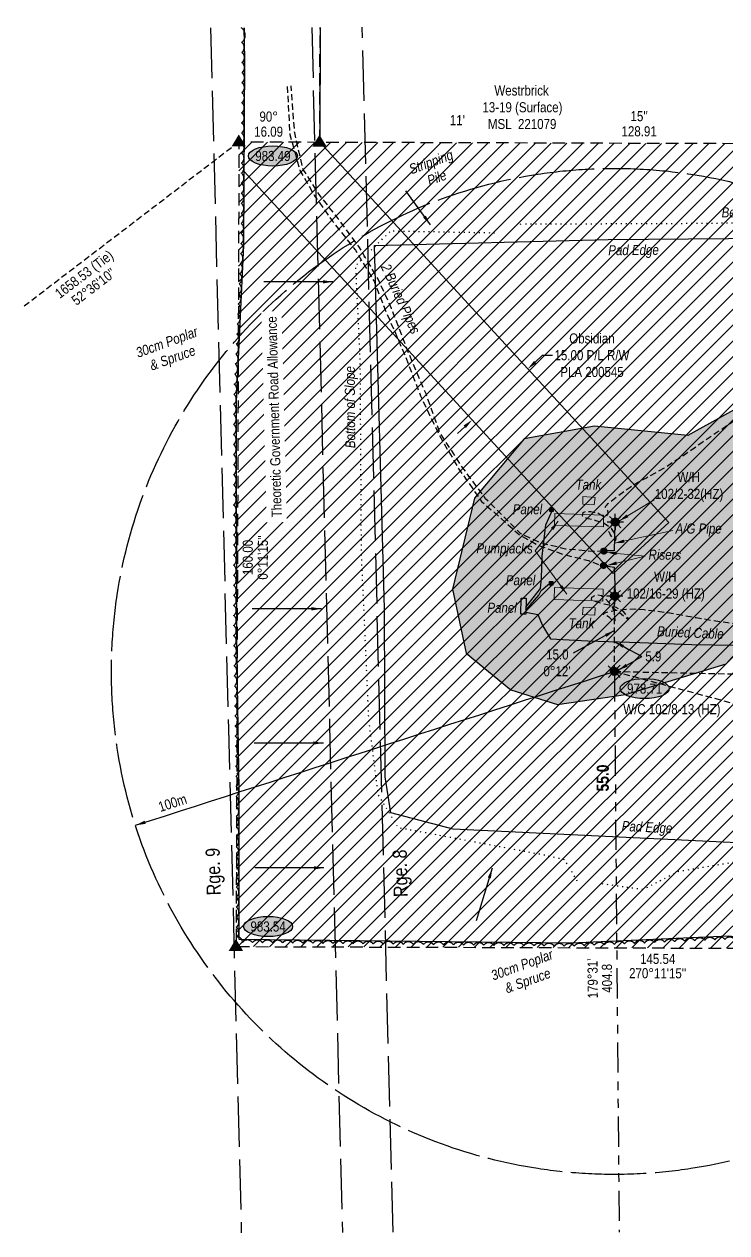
# Model space of a CAD drawing. Extents: x 622721 to 625108, y 5840124 to 5846232.
# Drawn here: x 622966 to 623664, y 5843921 to 5845123 of the extents above; entities that cross this region are included whole.
import ezdxf
from ezdxf.enums import TextEntityAlignment as Align

# ---------------------------------------------------------------- set-up
doc = ezdxf.new("R2010")
doc.units = 0
doc.header["$LTSCALE"] = 5
doc.header["$PDSIZE"] = 0.5
for name, pattern in [('0', [1, 1, 0]), ('DASHED1', [0.375, 0.25, -0.125]), ('foc-ACCESSROAD', [3.75, 2.5, -1.25]), ('foc-BUFFER', [16.75, 15, -1.75]), ('foc-DOT', [1, 0.2, -0.8]), ('foc-DRILLPATH', [14.75, 6, -1.75, 1.75, -1.75, 1.75, -1.75]), ('foc-TIELINE', [1.875, 1.25, -0.625]), ('foc-TOPO', [1, 0.2, -0.8]), ('foc-UNSURVEYED', [12.5, 10, -2.5]), ('UG_PIPE', [1.875, 1.25, -0.625])]:
    doc.linetypes.add(name, pattern=pattern)
doc.layers.get('Defpoints').update_dxf_attribs({"color": 9})
for name, color, linetype in [('AS-CABLE', 224, 'foc-CABLE'), ('AS-PIPE-AG', 44, 'Continuous'), ('AS-PIPE-UG', 44, 'UG_PIPE'), ('AS-PIPE-UG-T', 44, 'Continuous'), ('AS-POWER', 104, 'foc-POWER'), ('AS-ROADS', 254, 'Continuous'), ('AS-SYMBOL', 7, 'Continuous'), ('AUX-BUFFER', 7, 'foc-BUFFER'), ('C-RW', 13, 'Continuous'), ('C-WS', 13, 'foc-ACCESSROAD'), ('C-WS-S', 13, 'Continuous'), ('CG-NOTES', 7, 'Continuous'), ('D-TXT', 6, 'Continuous'), ('DETAIL-HZ-Existing', 8, 'foc-DOT'), ('F-WS', 190, 'foc-ACCESSROAD'), ('L-BD', 7, 'Continuous'), ('L-MON', 1, 'Continuous'), ('L-ROAD-T', 7, 'Continuous'), ('L-TIE', 7, 'foc-TIELINE'), ('L-USEC', 7, 'foc-UNSURVEYED'), ('P-ELEVATION', 7, 'Continuous'), ('P-PDRILLPATH', 12, 'foc-DRILLPATH'), ('P-PROPOSED-EXISTING-H', 59, 'Continuous'), ('P-TXT', 4, 'Continuous'), ('T-BUSH', 110, '0'), ('T-BUSH-T', 110, 'Continuous'), ('T-GENERAL', 48, 'foc-TOPO'), ('T-LOW-AREA', 48, 'foc-TOPO'), ('T-SLOPE', 48, 'Continuous'), ('T-TIE', 201, 'foc-TIELINE')]:
    doc.layers.add(name, color=color, linetype=linetype)
for name, color, linetype, lineweight in [('AS-GENERAL', 48, 'Continuous', 18), ('C-WS-T', 13, 'Continuous', 9), ('F-WS-T', 190, 'Continuous', 9), ('T-TEXT', 48, 'Continuous', 18), ('T-TIE-T', 201, 'Continuous', 18)]:
    doc.layers.add(name, color=color, linetype=linetype, lineweight=lineweight)
doc.styles.add('80', font='ARIALN.TTF', dxfattribs={"height": 10})
doc.styles.add('80CG', font='ARIALN.TTF', dxfattribs={"height": 10})
doc.styles.add('80L', font='ARIALN.TTF', dxfattribs={"height": 10})
doc.styles.add('80LS', font='ARIALNI.TTF', dxfattribs={"height": 10})
doc.styles.add('BOLD', font='ARIALNB.TTF')
doc.styles.add('foc-LtypeFont', font='ARIALN.TTF', dxfattribs={"height": 7.35})
doc.linetypes.add('foc-CABLE', pattern='A,2,-1,["C",foc-LtypeFont,S=0.2,R=0,X=-0.625,Y=-0.75],-1.24,8', length=12.24)
doc.linetypes.add('foc-POWER', pattern='A,6,-1,["P",foc-LtypeFont,S=0.2,R=0,X=-0.625,Y=-0.75],-1.24,4', length=12.24)
doc.dimstyles.new('CG2011', dxfattribs={"dimscale": 5, "dimtxt": 9, "dimasz": 2, "dimexe": 0.2, "dimexo": 0.0625, "dimgap": 0.5, "dimtad": 0, "dimtih": 1, "dimtoh": 1, "dimzin": 0, "dimdsep": 46, "dimtxsty": '80CG', "dimcen": 0.1, "dimse1": 1, "dimse2": 1, "dimclrd": 256, "dimclrt": 256, "dimaunit": 1, "dimadec": 4, "dimazin": 0, "dimtfac": 0.06, "dimtofl": 0, "dimtmove": 0, "dimatfit": 1, "dimfxl": 0.2, "dimtolj": 1, "dimtzin": 0, "dimlwd": -1, "dimarcsym": 0})
doc.dimstyles.new('Compass 5 000', dxfattribs={"dimscale": 5, "dimtxt": 9, "dimasz": 2, "dimexe": 0.2, "dimexo": 0.0625, "dimgap": 0.5, "dimtad": 0, "dimtih": 1, "dimtoh": 1, "dimzin": 0, "dimdsep": 46, "dimtxsty": '80CG', "dimcen": 0.1, "dimse1": 1, "dimse2": 1, "dimclrd": 256, "dimclrt": 256, "dimaunit": 1, "dimadec": 4, "dimazin": 0, "dimtfac": 0.06, "dimtofl": 0, "dimtmove": 0, "dimatfit": 1, "dimfxl": 0.2, "dimtolj": 1, "dimtzin": 0, "dimlwd": -1, "dimarcsym": 0})

# ---------------------------------------------------------------- blocks, each defined once
blk = doc.blocks.new('WC')
at = {"layer": 'L-MON'}
h = blk.add_hatch(color=255, dxfattribs=at)
h.dxf.hatch_style = 1
edge = h.paths.add_edge_path()
edge.add_arc((0, 0), 0.9, 0, 360)
at = {"layer": 'L-MON', "color": 240, "flags": 128}
for points in [[(-0.62, 0.5), (-1.23, 1.12)], [(0.52, 0.61), (1.13, 1.21)], [(-1.18, -1.18), (-0.56, -0.57)], [(1.16, -1.18), (0.56, -0.57)]]:
    blk.add_lwpolyline(points, dxfattribs=at)
at = {"layer": 'L-MON', "color": 240}
for radius in [0.8, 0.373]:
    blk.add_circle((0, 0), radius, dxfattribs=at)
blk = doc.blocks.new('RISER')
h = blk.add_hatch(color=255)
h.dxf.hatch_style = 1
edge = h.paths.add_edge_path()
edge.add_arc((0, 0), 0.7, 0, 360)
blk.add_hatch(color=48).paths.add_polyline_path([(0.58, -0.15), (-0.58, -0.15, 0.774597)])
at = {"color": 48}
blk.add_line((-0.58, -0.15), (0.58, -0.15), dxfattribs=at)
blk.add_circle((0, 0), 0.6, dxfattribs=at)
blk = doc.blocks.new('STRIA')
blk.add_hatch(color=255).paths.add_polyline_path([(-0.04, 1.52), (-1.47, -0.87), (1.39, -0.87)])
blk = doc.blocks.new('STRIAA')
blk.add_blockref('STRIA', (0, 0))
blk = doc.blocks.new('STRIB')
at = {"color": 1}
blk.add_solid([(-1.12, -0.67), (-0.04, 1.13), (1.04, -0.67)], dxfattribs=at)
blk = doc.blocks.new('STRIBB')
blk.add_blockref('STRIB', (0, 0))
blk = doc.blocks.new('STRICC')
for name in ['STRIAA', 'STRIBB']:
    blk.add_blockref(name, (0, 0))
blk = doc.blocks.new('fdspike')
blk.add_blockref('STRICC', (0, 0))
blk = doc.blocks.new('GAS')
h = blk.add_hatch(color=255)
h.dxf.hatch_style = 1
edge = h.paths.add_edge_path()
edge.add_arc((0, 0), 0.9, 0, 360)
for p, q in [((-0.81, 0), (-1.62, 0)), ((-0.57, 0.57), (-1.14, 1.14)), ((0, 0.81), (0, 1.62)), ((0.57, 0.57), (1.14, 1.14)), ((1.62, 0), (0.81, 0)), ((-0.57, -0.57), (-1.14, -1.14)), ((0, -0.81), (0, -1.62)), ((1.14, -1.14), (0.57, -0.57))]:
    blk.add_line(p, q)
blk.add_circle((0, 0), 0.8)
blk = doc.blocks.new('*D464')
at = {"layer": 'C-WS-S', "transparency": 16777216}
for p, q in [((623473.8, 5844786.8), (623481.2, 5844793.6)), ((623481.2, 5844793.6), (623491.2, 5844793.6)), ((623403.8, 5844722.6), (623396.5, 5844715.8))]:
    blk.add_line(p, q, dxfattribs=at)
for points in [[(623472.7, 5844788), (623474.9, 5844785.6), (623466.4, 5844780)], [(623402.7, 5844723.8), (623405, 5844721.3), (623411.2, 5844729.3)]]:
    blk.add_solid(points, dxfattribs=at)
at = {"layer": 'Defpoints', "color": 0, "transparency": 16777216}
for p in [(623446.8, 5844801.5), (623466.4, 5844780), (623391.5, 5844750.7)]:
    blk.add_point(p, dxfattribs=at)
at = {"layer": 'C-WS-S', "transparency": 16777216, "insert": (623530.3, 5844793.6), "char_height": 10, "attachment_point": 5, "style": '80CG'}
blk.add_mtext('\\A1;Obsidian\\P15.00 P/L R/W\\PPLA 200545', dxfattribs=at)
blk = doc.blocks.new('we')
at = {"layer": 'P-ELEVATION'}
h = blk.add_hatch(color=111, dxfattribs=at)
h.dxf.hatch_style = 1
edge = h.paths.add_edge_path()
edge.add_ellipse((0, 0), major_axis=(-24.4, 0), ratio=0.410256, start_angle=0, end_angle=360)
at = {"layer": 'P-ELEVATION', "color": 7, "flags": 128}
blk.add_lwpolyline([(0, 0, 12.5, 0, 0), (-12.4, -6.4, 0, 0, 0)], format="xyseb", dxfattribs=at)
at = {"layer": 'P-ELEVATION', "color": 7}
blk.add_ellipse((0, 0), major_axis=(-24.4, 0), ratio=0.410256, dxfattribs=at)
at = {"layer": 'P-ELEVATION', "style": '80'}
blk.add_attdef('ELEVATION', text='', height=10, dxfattribs=at).set_placement((0, 0), align=Align.MIDDLE_CENTER)

msp = doc.modelspace()

# ---------------------------------------------------------------- hatches: boundary and pattern name
at = {"layer": 'AS-POWER'}
h = msp.add_hatch(color=256, dxfattribs=at)
h.dxf.hatch_style = 1
h.paths.add_polyline_path([(623488.305, 5844641.821), (623491.63, 5844641.821), (623491.63, 5844638.16), (623488.305, 5844638.16)])
h = msp.add_hatch(color=256, dxfattribs=at)
h.dxf.hatch_style = 1
h.paths.add_polyline_path([(623488.172, 5844568.656), (623491.497, 5844568.656), (623491.497, 5844564.996), (623488.172, 5844564.996)])
h = msp.add_hatch(color=256, dxfattribs=at)
h.dxf.hatch_style = 1
h.paths.add_polyline_path([(623459.431, 5844536.396), (623459.926, 5844552.231), (623464.922, 5844552.075), (623464.427, 5844536.24)])
at = {"layer": 'AS-ROADS'}
h = msp.add_hatch(color=256, dxfattribs=at)
h.dxf.hatch_style = 1
h.paths.add_polyline_path([(623976.644, 5844822.401), (623924.992, 5844824.025), (623881.932, 5844822.985), (623806.587, 5844805.855), (623701.382, 5844755.92), (623625.532, 5844713.71), (623532.857, 5844722.99), (623463.017, 5844710.485), (623413.457, 5844651.63), (623391.777, 5844561.23), (623405.187, 5844497.335), (623449.597, 5844461.17), (623496.102, 5844446.28), (623563.587, 5844456.45), (623663.602, 5844486.94), (623719.847, 5844548.87), (623743.697, 5844610.695), (623751.492, 5844682.205), (623813.292, 5844727.965), (623918.072, 5844756.095), (623977.131, 5844759.105)])
at = {"layer": 'P-PROPOSED-EXISTING-H'}
h = msp.add_hatch(dxfattribs=at)
h.set_pattern_fill('ANSI31', color=256, scale=3.5, style=0)
h.set_pattern_definition([(45, (479.445, -1820.835), (-7.857724106, 7.857724106), [])])
h.paths.add_polyline_path([(623903.922, 5844203.425), (623902.187, 5844402.975), (623903.996, 5845003.117), (623179.327, 5845005.475), (623176.507, 5844205.83)])

# ---------------------------------------------------------------- linework, layer by layer
at = {"layer": 'AS-CABLE', "flags": 128}
for points in [[(623464.648, 5844543.316), (623479.122, 5844561.71), (623480.042, 5844571.92), (623480.887, 5844593.82), (623484.527, 5844625.085), (623490.231, 5844638.16)], [(623464.553, 5844540.279), (623477.472, 5844555.025), (623479.857, 5844559.665), (623488.172, 5844566.67)], [(623464.484, 5844538.062), (623476.512, 5844536.02), (623481.062, 5844524.97), (623489.187, 5844511.57), (623526.142, 5844509.795), (623577.927, 5844508.185), (623629.522, 5844505.96), (623691.482, 5844505.215), (623737.337, 5844503.59), (623796.907, 5844501.215), (623851.337, 5844497.2)]]:
    msp.add_lwpolyline(points, dxfattribs=at)
at = {"layer": 'AS-GENERAL', "flags": 128}
for points in [[(623521.302, 5844653.06), (623521.357, 5844645.705), (623532.387, 5844644.775), (623533.487, 5844652.265)], [(623541.857, 5844634.715), (623493.402, 5844636.405), (623492.897, 5844624.53), (623541.592, 5844622.885)], [(623493.067, 5844562.785), (623492.562, 5844550.845), (623541.187, 5844548.995), (623541.447, 5844561.01)], [(623533.412, 5844542.675), (623533.002, 5844535.34), (623520.957, 5844536.025), (623521.552, 5844543.26)]]:
    msp.add_lwpolyline(points, close=True, dxfattribs=at)
at = {"layer": 'AS-PIPE-AG', "flags": 128}
for points in [[(623552.977, 5844626.895), (623552.287, 5844599.3), (623543.157, 5844599.18)], [(623541.772, 5844584.6), (623552.292, 5844582.955), (623553.357, 5844556.16), (623553.767, 5844555.47)]]:
    msp.add_lwpolyline(points, dxfattribs=at)
at = {"layer": 'AS-PIPE-UG', "flags": 128}
for points in [[(623227.412, 5845060.825), (623229.877, 5845013.17), (623240.027, 5844977.21), (623255.107, 5844951.2), (623272.252, 5844927.025), (623295.102, 5844898.025), (623313.607, 5844867.215), (623324.672, 5844838.8), (623343.332, 5844796.11), (623359.917, 5844753.22), (623377.657, 5844715.76), (623397.202, 5844681.51), (623420.587, 5844648.375), (623458.557, 5844614.92), (623477.167, 5844604.605), (623502.107, 5844595.595), (623527.002, 5844589.57), (623536.972, 5844585.54), (623541.757, 5844584.55)], [(623542.082, 5844598.945), (623531.102, 5844598.495), (623503.877, 5844600.975), (623478.467, 5844607.285), (623459.637, 5844616.125), (623424.602, 5844651.025), (623400.402, 5844683.895), (623379.282, 5844716.43), (623365.362, 5844755.165), (623347.172, 5844797.73), (623330.977, 5844840.175), (623317.767, 5844869.165), (623298.502, 5844901.695), (623277.847, 5844929.565), (623258.982, 5844953.46), (623243.142, 5844978.375), (623234.732, 5845014.56), (623231.327, 5845061.305)]]:
    msp.add_lwpolyline(points, dxfattribs=at)
at = {"layer": 'AS-POWER'}
for points in [[(623488.305, 5844641.821), (623491.63, 5844641.821), (623491.63, 5844638.16), (623488.305, 5844638.16)], [(623488.172, 5844568.656), (623491.497, 5844568.656), (623491.497, 5844564.996), (623488.172, 5844564.996)]]:
    msp.add_lwpolyline(points, close=True, dxfattribs=at)
at = {"layer": 'AS-POWER', "flags": 128}
msp.add_lwpolyline([(623459.431, 5844536.396), (623459.926, 5844552.231), (623464.922, 5844552.075), (623464.427, 5844536.24)], close=True, dxfattribs=at)
at = {"layer": 'AS-ROADS', "flags": 128}
msp.add_lwpolyline([(623976.644, 5844822.401), (623924.992, 5844824.025), (623881.932, 5844822.985), (623806.587, 5844805.855), (623701.382, 5844755.92), (623625.532, 5844713.71), (623532.857, 5844722.99), (623463.017, 5844710.485), (623413.457, 5844651.63), (623391.777, 5844561.23), (623405.187, 5844497.335), (623449.597, 5844461.17), (623496.102, 5844446.28), (623563.587, 5844456.45), (623663.602, 5844486.94), (623719.847, 5844548.87), (623743.697, 5844610.695), (623751.492, 5844682.205), (623813.292, 5844727.965), (623918.072, 5844756.095), (623977.131, 5844759.105)], close=True, dxfattribs=at)
at = {"layer": 'AUX-BUFFER', "color": 251, "linetype": 'foc-BUFFER'}
msp.add_circle((623552.572, 5844479.325), 500, dxfattribs=at)
at = {"layer": 'C-RW'}
msp.add_lwpolyline([(623259.986, 5845119.397), (623259.637, 5845005.26), (623606.714, 5844627.237), (623551.413, 5844576.613), (623184.575, 5844976.159), (623185.012, 5845119.103)], dxfattribs=at)
at = {"layer": 'C-WS', "flags": 128}
msp.add_lwpolyline([(623903.922, 5844203.425), (623902.187, 5844402.975), (623903.996, 5845003.117), (623179.327, 5845005.475), (623176.507, 5844205.83)], close=True, dxfattribs=at)
at = {"layer": 'Defpoints', "flags": 128}
msp.add_lwpolyline([(623917.892, 5844016.305), (623921.227, 5844202.88), (623729.977, 5844209.26), (623665.937, 5844216.095), (623509.752, 5844209.095), (623179.667, 5844212.93), (623179.517, 5844362.035), (623177.112, 5844507.19), (623176.942, 5844747.48), (623184.347, 5844902.525), (623185.302, 5845088.22), (623184.647, 5845119.102)], dxfattribs=at)
at = {"layer": 'DETAIL-HZ-Existing', "linetype": 'DASHED1', "ltscale": 5, "flags": 128}
for points in [[(623546.769, 5844618.482), (623546.769, 5844618.482), (623547.242, 5844617.593), (623548.253, 5844615.219), (623549.71, 5844613.005), (623552.222, 5844610.618), (623554.048, 5844609.614), (623554.351, 5844611.473), (623553.45, 5844615.401), (623549.549, 5844621.254), (623542.517, 5844626.326), (623534.393, 5844629.119), (623532.58, 5844629.623), (623530.012, 5844630.308), (623524.988, 5844631.18), (623520.87, 5844633.775), (623521.633, 5844637.196), (623524.752, 5844638.476), (623529.01, 5844638.184), (623532.275, 5844637.668), (623534.691, 5844637.029), (623536.656, 5844636.479), (623538.585, 5844635.378), (623540.264, 5844634.271), (623541.534, 5844633.503), (623543.386, 5844633.45), (623545.402, 5844634.802), (623546.322, 5844635.976), (623546.397, 5844636.978), (623546.091, 5844639.171), (623544.675, 5844641.736), (623544.316, 5844642.077), (623543.911, 5844642.266), (623543.555, 5844642.507), (623543.688, 5844643.161), (623544.608, 5844644.335), (623546.363, 5844646.131), (623549.006, 5844648.398), (623552.587, 5844651.141), (623557.002, 5844654.505), (623562.156, 5844658.337), (623568.251, 5844662.545), (623575.44, 5844666.98), (623583.776, 5844671.544), (623593.399, 5844676.642), (623604.092, 5844682.917), (623615.41, 5844690.208), (623627.453, 5844698.468), (623640.375, 5844707.551), (623654.437, 5844717.064), (623669.486, 5844727.051), (623685.768, 5844737.77), (623703.236, 5844749.02), (623721.485, 5844761.04), (623741.007, 5844774.143), (623761.168, 5844787.662), (623782.858, 5844802.071), (623805.785, 5844816.961), (623829.746, 5844832.478), (623854.736, 5844848.872), (623881.059, 5844865.9), (623907.77, 5844883.438), (623935.198, 5844902.294), (623962.89, 5844922.508), (623990.755, 5844943.827), (624018.848, 5844966.002), (624046.988, 5844988.277), (624076.609, 5845011.341), (624107.371, 5845034.734), (624139.02, 5845058.701), (624171.309, 5845083.033), (624204.043, 5845107.577), (624224.294, 5845122.687)], [(623552.847, 5844554.175), (623552.847, 5844554.175), (623551.577, 5844541.88), (623557.735, 5844537.736), (623563.406, 5844533.08), (623567.066, 5844530.772), (623566.535, 5844531.959), (623564.806, 5844535.066), (623561.506, 5844538.933), (623554.399, 5844543.003), (623547.488, 5844545.327), (623542.414, 5844546.198), (623540.904, 5844546.559), (623538.691, 5844547.053), (623534.499, 5844548.646), (623529.943, 5844550.781), (623530.084, 5844553.085), (623534.969, 5844555.711), (623539.641, 5844554.88), (623543.737, 5844551.184), (623546.667, 5844548.107), (623549.248, 5844544.972), (623551.081, 5844541.718), (623552.141, 5844539.394), (623552.497, 5844537.203), (623552.83, 5844533.96), (623552.988, 5844529.713), (623551.202, 5844529.167), (623547.701, 5844533.078), (623543.793, 5844535.28), (623542.486, 5844535.547), (623541.878, 5844535.831), (623541.418, 5844536.219), (623541.556, 5844536.723), (623543.038, 5844537.411), (623546.164, 5844538.391), (623550.94, 5844539.414), (623557.067, 5844540.37), (623564.298, 5844541.205), (623572.496, 5844541.415), (623582.016, 5844540.758), (623592.902, 5844539.485), (623605.55, 5844537.758), (623619.312, 5844535.508), (623633.884, 5844532.88), (623649.157, 5844530.219), (623665.273, 5844527.829), (623682.535, 5844525.62), (623700.993, 5844523.59), (623720.8, 5844521.596), (623741.215, 5844519.316), (623762.139, 5844516.7), (623783.378, 5844513.491), (623805.389, 5844509.402), (623828.668, 5844504.645), (623853.658, 5844499.481), (623880.301, 5844494.26), (623908.535, 5844489.33), (623937.804, 5844485.076), (623967.895, 5844481.893), (623999.172, 5844479.291), (624031.493, 5844476.916), (624064.965, 5844474.52), (624099.393, 5844471.898), (624134.235, 5844468.737), (624170.404, 5844464.559), (624207.444, 5844459.553), (624245.342, 5844454.22), (624283.846, 5844448.701), (624322.862, 5844442.696), (624333.304, 5844441.028)]]:
    msp.add_lwpolyline(points, dxfattribs=at)
at = {"layer": 'F-WS', "flags": 128}
msp.add_lwpolyline([(623259.637, 5845005.26), (623259.986, 5845119.397)], dxfattribs=at)
at = {"layer": 'L-TIE'}
msp.add_line((623552.572, 5844479.325), (623552.847, 5844554.175), dxfattribs=at)
at = {"layer": 'L-TIE', "flags": 128}
msp.add_lwpolyline([(623179.327, 5845005.475), (622965.813, 5844842.243)], dxfattribs=at)
at = {"layer": 'L-USEC', "flags": 128}
for points in [[(623151.111, 5845118.97), (623168.877, 5844422.562), (623181.664, 5843921.284)], [(623251.683, 5845119.364), (623269.393, 5844425.126), (623282.235, 5843921.678)], [(623332.525, 5843921.875), (623319.489, 5844432.998), (623301.972, 5845119.561)]]:
    msp.add_lwpolyline(points, dxfattribs=at)
at = {"layer": 'P-PDRILLPATH', "flags": 128}
msp.add_lwpolyline([(623552.572, 5844479.325), (623557.267, 5843921.875)], dxfattribs=at)
at = {"layer": 'T-BUSH', "flags": 128}
msp.add_lwpolyline([(623914.893, 5844016.358, 0.52056705), (623915.072, 5844026.353, 0.52056705), (623915.251, 5844036.348, 0.52056705), (623915.429, 5844046.343, 0.52056705), (623915.608, 5844056.337, 0.52056705), (623915.787, 5844066.332, 0.52056705), (623915.965, 5844076.327, 0.52056705), (623916.144, 5844086.322, 0.52056705), (623916.323, 5844096.317, 0.52056705), (623916.501, 5844106.311, 0.52056705), (623916.68, 5844116.306, 0.52056705), (623916.859, 5844126.301, 0.52056705), (623917.037, 5844136.296, 0.52056705), (623917.216, 5844146.291, 0.52056705), (623917.395, 5844156.285, 0.52056705), (623917.573, 5844166.28, 0.52056705), (623917.752, 5844176.275, 0.52056705), (623917.931, 5844186.27, 0.52056705), (623918.109, 5844196.265, 0.52056705), (623911.9, 5844200.19, 0.52056705), (623901.909, 5844200.524, 0.52056705), (623891.918, 5844200.857, 0.52056705), (623881.927, 5844201.19, 0.52056705), (623871.936, 5844201.523, 0.52056705), (623861.946, 5844201.857, 0.52056705), (623851.955, 5844202.19, 0.52056705), (623841.964, 5844202.523, 0.52056705), (623831.973, 5844202.857, 0.52056705), (623821.982, 5844203.19, 0.52056705), (623811.991, 5844203.523, 0.52056705), (623802.001, 5844203.856, 0.52056705), (623792.01, 5844204.19, 0.52056705), (623782.019, 5844204.523, 0.52056705), (623772.028, 5844204.856, 0.52056705), (623762.037, 5844205.19, 0.52056705), (623752.046, 5844205.523, 0.52056705), (623742.056, 5844205.856, 0.52056705), (623732.065, 5844206.189, 0.52056705), (623722.113, 5844207.083, 0.52056705), (623712.173, 5844208.144, 0.52056705), (623702.233, 5844209.205, 0.52056705), (623692.293, 5844210.266, 0.52056705), (623682.353, 5844211.327, 0.52056705), (623672.413, 5844212.387, 0.52056705), (623662.458, 5844212.937, 0.52056705), (623652.471, 5844212.489, 0.52056705), (623642.485, 5844212.042, 0.52056705), (623632.499, 5844211.594, 0.52056705), (623622.512, 5844211.146, 0.52056705), (623612.526, 5844210.699, 0.52056705), (623602.539, 5844210.251, 0.52056705), (623592.553, 5844209.804, 0.52056705), (623582.567, 5844209.356, 0.52056705), (623572.58, 5844208.909, 0.52056705), (623562.594, 5844208.461, 0.52056705), (623552.608, 5844208.013, 0.52056705), (623542.621, 5844207.566, 0.52056705), (623532.635, 5844207.118, 0.52056705), (623522.649, 5844206.671, 0.52056705), (623512.662, 5844206.223, 0.52056705), (623502.669, 5844206.178, 0.52056705), (623492.673, 5844206.294, 0.52056705), (623482.678, 5844206.41, 0.52056705), (623472.682, 5844206.526, 0.52056705), (623462.686, 5844206.642, 0.52056705), (623452.69, 5844206.758, 0.52056705), (623442.695, 5844206.875, 0.52056705), (623432.699, 5844206.991, 0.52056705), (623422.703, 5844207.107, 0.52056705), (623412.708, 5844207.223, 0.52056705), (623402.712, 5844207.339, 0.52056705), (623392.716, 5844207.455, 0.52056705), (623382.72, 5844207.571, 0.52056705), (623372.725, 5844207.688, 0.52056705), (623362.729, 5844207.804, 0.52056705), (623352.733, 5844207.92, 0.52056705), (623342.738, 5844208.036, 0.52056705), (623332.742, 5844208.152, 0.52056705), (623322.746, 5844208.268, 0.52056705), (623312.75, 5844208.384, 0.52056705), (623302.755, 5844208.5, 0.52056705), (623292.759, 5844208.617, 0.52056705), (623282.763, 5844208.733, 0.52056705), (623272.768, 5844208.849, 0.52056705), (623262.772, 5844208.965, 0.52056705), (623252.776, 5844209.081, 0.52056705), (623242.78, 5844209.197, 0.52056705), (623232.785, 5844209.313, 0.52056705), (623222.789, 5844209.43, 0.52056705), (623212.793, 5844209.546, 0.52056705), (623202.798, 5844209.662, 0.52056705), (623192.802, 5844209.778, 0.52056705), (623182.806, 5844209.894, 0.52056705), (623176.666, 5844215.076, 0.52056705), (623176.656, 5844225.072, 0.52056705), (623176.646, 5844235.069, 0.52056705), (623176.636, 5844245.065, 0.52056705), (623176.626, 5844255.061, 0.52056705), (623176.615, 5844265.058, 0.52056705), (623176.605, 5844275.054, 0.52056705), (623176.595, 5844285.05, 0.52056705), (623176.585, 5844295.047, 0.52056705), (623176.575, 5844305.043, 0.52056705), (623176.565, 5844315.04, 0.52056705), (623176.555, 5844325.036, 0.52056705), (623176.545, 5844335.032, 0.52056705), (623176.535, 5844345.029, 0.52056705), (623176.525, 5844355.025, 0.52056705), (623176.468, 5844365.021, 0.52056705), (623176.302, 5844375.016, 0.52056705), (623176.137, 5844385.011, 0.52056705), (623175.971, 5844395.006, 0.52056705), (623175.806, 5844405.001, 0.52056705), (623175.64, 5844414.996, 0.52056705), (623175.474, 5844424.991, 0.52056705), (623175.309, 5844434.986, 0.52056705), (623175.143, 5844444.981, 0.52056705), (623174.978, 5844454.976, 0.52056705), (623174.812, 5844464.971, 0.52056705), (623174.646, 5844474.966, 0.52056705), (623174.481, 5844484.961, 0.52056705), (623174.315, 5844494.956, 0.52056705), (623174.15, 5844504.951, 0.52056705), (623174.107, 5844514.947, 0.52056705), (623174.1, 5844524.944, 0.52056705), (623174.093, 5844534.94, 0.52056705), (623174.086, 5844544.937, 0.52056705), (623174.079, 5844554.933, 0.52056705), (623174.072, 5844564.929, 0.52056705), (623174.065, 5844574.926, 0.52056705), (623174.058, 5844584.922, 0.52056705), (623174.051, 5844594.919, 0.52056705), (623174.044, 5844604.915, 0.52056705), (623174.037, 5844614.911, 0.52056705), (623174.03, 5844624.908, 0.52056705), (623174.023, 5844634.904, 0.52056705), (623174.015, 5844644.9, 0.52056705), (623174.008, 5844654.897, 0.52056705), (623174.001, 5844664.893, 0.52056705), (623173.994, 5844674.89, 0.52056705), (623173.987, 5844684.886, 0.52056705), (623173.98, 5844694.882, 0.52056705), (623173.973, 5844704.879, 0.52056705), (623173.966, 5844714.875, 0.52056705), (623173.959, 5844724.872, 0.52056705), (623173.952, 5844734.868, 0.52056705), (623173.945, 5844744.864, 0.52056705), (623174.292, 5844754.852, 0.52056705), (623174.769, 5844764.837, 0.52056705), (623175.245, 5844774.822, 0.52056705), (623175.722, 5844784.807, 0.52056705), (623176.199, 5844794.792, 0.52056705), (623176.676, 5844804.777, 0.52056705), (623177.153, 5844814.762, 0.52056705), (623177.63, 5844824.748, 0.52056705), (623178.107, 5844834.733, 0.52056705), (623178.584, 5844844.718, 0.52056705), (623179.061, 5844854.703, 0.52056705), (623179.537, 5844864.688, 0.52056705), (623180.014, 5844874.673, 0.52056705), (623180.491, 5844884.658, 0.52056705), (623180.968, 5844894.643, 0.52056705), (623181.359, 5844904.63, 0.52056705), (623181.41, 5844914.626, 0.52056705), (623181.462, 5844924.622, 0.52056705), (623181.513, 5844934.619, 0.52056705), (623181.564, 5844944.615, 0.52056705), (623181.616, 5844954.611, 0.52056705), (623181.667, 5844964.607, 0.52056705), (623181.719, 5844974.604, 0.52056705), (623181.77, 5844984.6, 0.52056705), (623181.821, 5844994.596, 0.52056705), (623181.873, 5845004.592, 0.52056705), (623181.924, 5845014.589, 0.52056705), (623181.976, 5845024.585, 0.52056705), (623182.027, 5845034.581, 0.52056705), (623182.078, 5845044.577, 0.52056705), (623182.13, 5845054.574, 0.52056705), (623182.181, 5845064.57, 0.52056705), (623182.233, 5845074.566, 0.52056705), (623182.284, 5845084.562, 0.52056705), (623182.168, 5845094.557, 0.52056705), (623181.956, 5845104.552, 0.52056705), (623181.649, 5845119.038, 0.52056705)], format="xyb", dxfattribs=at)
at = {"layer": 'T-GENERAL', "flags": 128}
for points in [[(623459.067, 5844924.055), (623648.697, 5844924.835), (623797.067, 5844928.22), (623918.532, 5844916.655), (623913.822, 5844836.465)], [(623916.657, 5844744.435), (623886.812, 5844678.74), (623886.382, 5844568.025), (623876.557, 5844411.2), (623890.927, 5844315.215), (623865.207, 5844286.475), (623671.452, 5844289.54), (623615.932, 5844280.295), (623581.257, 5844262.44), (623537.662, 5844268.43)]]:
    msp.add_lwpolyline(points, dxfattribs=at)
at = {"layer": 'T-LOW-AREA', "flags": 128}
msp.add_lwpolyline([(623515.697, 5844270.915), (623503.337, 5844292.08), (623481.017, 5844297.045), (623337.707, 5844323.92), (623317.832, 5844356.77), (623308.462, 5844431.35), (623301.147, 5844596.035), (623299.942, 5844787.97), (623295.452, 5844882.965), (623330.307, 5844917.245), (623433.337, 5844915.345)], dxfattribs=at)
at = {"layer": 'T-SLOPE', "flags": 128}
msp.add_lwpolyline([(623905.637, 5844911.775), (623894.202, 5844827.515), (623882.492, 5844662.345), (623861.337, 5844421.515), (623860.917, 5844299.955), (623660.557, 5844309.61), (623392.377, 5844322.46), (623330.177, 5844338.605), (623324.792, 5844374.425), (623324.182, 5844541.56), (623314.242, 5844902.83), (623546.497, 5844908.535), (623905.582, 5844911.69)], close=True, dxfattribs=at)
at = {"layer": 'T-TIE', "flags": 128}
for points in [[(623552.572, 5844479.325), (624016.697, 5844469.313)], [(623552.572, 5844479.325), (623903.989, 5844385.029)]]:
    msp.add_lwpolyline(points, dxfattribs=at)

# ---------------------------------------------------------------- block references
at = {"layer": 'AS-SYMBOL', "xscale": 5.000000000000021, "yscale": 5.000000000000021, "zscale": 25.00000000000014}
for p in [(623542.077, 5844598.895), (623541.762, 5844584.6)]:
    msp.add_blockref('RISER', p, dxfattribs=at)
at = {"layer": 'C-WS-S', "xscale": 5.000000000000021, "yscale": 5.000000000000021, "zscale": 25.00000000000014}
for p in [(623553.447, 5844627.745), (623552.847, 5844554.175)]:
    msp.add_blockref('GAS', p, dxfattribs=at)
at = {"layer": 'CG-NOTES', "xscale": 0.99963892, "yscale": 0.99963892, "zscale": 0.99963892}
for p, values in [((623213.083, 5844991.663), {'ELEVATION': '983.49'}), ((623582.69, 5844462.258), {'ELEVATION': '978.71'}), ((623208.313, 5844225.777), {'ELEVATION': '983.54'})]:
    msp.add_blockref('we', p, dxfattribs=at).add_auto_attribs(values)
at = {"layer": 'L-MON', "xscale": 5.000000000000021, "yscale": 5.000000000000021, "zscale": 25.00000000000014}
for name, p in [('fdspike', (623179.327, 5845005.475)), ('fdspike', (623259.637, 5845005.26)), ('WC', (623552.572, 5844479.325)), ('fdspike', (623176.507, 5844205.83))]:
    msp.add_blockref(name, p, dxfattribs=at)

# ---------------------------------------------------------------- texts
at = {"layer": 'AS-CABLE', "insert": (623595.298, 5844524.341), "char_height": 9.99639, "attachment_point": 1, "rotation": 357.530688, "style": '80L'}
msp.add_mtext_dynamic_manual_height_columns('{\\fArial Narrow|b0|i1|c0|p34;Buried Cable}', width=66.03452, gutter_width=50, heights=[0], dxfattribs=at)
at = {"layer": 'AS-PIPE-UG-T', "insert": (623329.29, 5844885.717), "char_height": 9.99639, "attachment_point": 1, "rotation": 294.497538, "style": '80L'}
msp.add_mtext_dynamic_manual_height_columns('{\\fArial Narrow|b0|i1|c0|p34;2 Buried Pipes}', width=74.58158, gutter_width=50, heights=[0], dxfattribs=at)
at = {"layer": 'AS-POWER', "char_height": 9.99639, "attachment_point": 1, "style": '80L'}
for insert in [(623451.537, 5844645.521), (623444.692, 5844574.975), (623426.297, 5844547.612)]:
    msp.add_mtext_dynamic_manual_height_columns('{\\fArial Narrow|b0|i1|c0|p34;Panel}', width=9.16339, gutter_width=50, heights=[0], dxfattribs=dict(at, insert=insert))
at = {"layer": 'AUX-BUFFER', "style": '80CG'}
msp.add_text('100m', height=10, rotation=17.816441, dxfattribs=at).set_placement((623113.283, 5844348.649), align=Align.MIDDLE_CENTER)
at = {"layer": 'C-WS-T', "char_height": 9.99639, "attachment_point": 1, "style": '80L'}
for s, width, insert in [('\\pi7.9358;W/H\\P\\pi-14.577;102/2-32(HZ)', 37.01678, (623607.346, 5844677.476)), ('\\pi34.385;W/H\\P\\pi7.0958;102/16-29 (HZ)', 89.91467, (623557.683, 5844578.413))]:
    msp.add_mtext_dynamic_manual_height_columns(s, width=width, gutter_width=50, heights=[0], dxfattribs=dict(at, insert=insert))
at = {"layer": 'D-TXT', "color": 3, "char_height": 13.9949, "attachment_point": 1, "rotation": 91.461111, "style": '80L'}
for s, width, insert in [('Rge. 9', 73.75526, (623147.311, 5844256.505)), ('Rge. 8', 63.86109, (623333.234, 5844254.846))]:
    msp.add_mtext_dynamic_manual_height_columns(s, width=width, gutter_width=47.5, heights=[0], dxfattribs=dict(at, insert=insert))
at = {"layer": 'L-BD', "style": '80L'}
for s, height, rotation, p in [('90°', 9.9964, 359.8466, (623208.889, 5845030.851)), ("11'", 9.9964, 359.8466, (623396.464, 5845027.265)), ("15''", 9.9964, 359.8422, (623577.218, 5845031.207)), ('16.09', 9.9964, 359.8466, (623208.849, 5845015.856)), ('128.91', 9.9964, 359.8422, (623577.177, 5845016.213)), ('1658.53 (Tie)', 9.99639, 37.3979, (623026.085, 5844873.17)), ("52°36'10''", 9.9964, 37.3979, (623034.736, 5844861.853)), ('160.00', 9.9964, 89.7979, (623188.058, 5844592.601)), ("0°11'15''", 9.9964, 89.7979, (623203.052, 5844592.548)), ('145.54', 9.9964, 359.8106, (623595.635, 5844193.54)), ("270°11'15''", 9.99639, 359.8106, (623595.588, 5844179.295))]:
    msp.add_text(s, height=height, rotation=rotation, dxfattribs=at).set_placement(p, align=Align.MIDDLE)
at = {"layer": 'L-BD', "color": 3, "style": 'BOLD'}
msp.add_text('55.0', height=11.9957, rotation=89.928, dxfattribs=at).set_placement((623546.979, 5844360.003))
at = {"layer": 'L-BD', "color": 5, "style": '80L'}
for s, p in [("179°31'", (623530.98, 5844174.125)), ('404.8', (623545.224, 5844174.245))]:
    msp.add_text(s, height=9.9964, rotation=90.4825, dxfattribs=at).set_placement(p, align=Align.MIDDLE)
at = {"layer": 'L-BD', "insert": (623486.572, 5844501.19), "char_height": 9.99639, "attachment_point": 1, "style": '80L'}
msp.add_mtext_dynamic_manual_height_columns("\\pi-1.8258;15.0\\P\\pi-4.509;0°12'", width=16.84571, gutter_width=50, heights=[0], dxfattribs=at)
at = {"layer": 'P-TXT', "insert": (623561.396, 5844446.778), "char_height": 9.99639, "attachment_point": 1, "style": '80L'}
msp.add_mtext_dynamic_manual_height_columns('W/C 102/8-13 (HZ)', width=96.1573, gutter_width=50, heights=[0], dxfattribs=at)
at = {"layer": 'T-BUSH-T', "char_height": 9.99639, "width": 65.38334, "attachment_point": 2, "rotation": 20, "style": '80LS'}
for insert in [(623105.902, 5844811.365), (623459.001, 5844192.35)]:
    msp.add_mtext('30cm Poplar\\P& Spruce', dxfattribs=dict(at, insert=insert))
at = {"layer": 'T-TEXT', "char_height": 9.99639, "attachment_point": 1, "style": '80L'}
for s, width, insert, rotation in [('\\pi2.7831;{\\fArial Narrow|b0|i1|c0|p34;Stripping\\P\\pi15.834;Pile}', 49.92265, (623344.737, 5844981.788), 20), ('{\\fArial Narrow|b0|i1|c0|p34;Berm}', 49.92265, (623659.122, 5844940.58), 0.5034), ('{\\fArial Narrow|b0|i1|c0|p34;Pad Edge}', 49.92265, (623546.412, 5844902.974), 0.5034), ('\\pt39.986;{\\fArial Narrow|b0|i1|c0|p34;Bottom of Slope}', 81.33465, (623284.954, 5844701.191), 90.359708), ('{\\fArial Narrow|b0|i1|c0|p34;Pad Edge}', 49.92265, (623560.189, 5844330.766), 357.256738)]:
    msp.add_mtext_dynamic_manual_height_columns(s, width=width, gutter_width=50, heights=[0], dxfattribs=dict(at, insert=insert, rotation=rotation))
for s, width, insert in [('{\\fArial Narrow|b0|i1|c0|p34;Tank}', 9.16339, (623514.07, 5844669.985)), ('{\\fArial Narrow|b0|i1|c0|p34;A/G Pipe}', 47.17356, (623613.41, 5844626.373)), ('{\\fArial Narrow|b0|i1|c0|p34;Pumpjacks}', 9.16339, (623415.34, 5844606.604)), ('{\\fArial Narrow|b0|i1|c0|p34;Risers}', 47.17356, (623586.571, 5844600.363)), ('{\\fArial Narrow|b0|i1|c0|p34;Tank}', 9.16339, (623507.119, 5844532.123))]:
    msp.add_mtext_dynamic_manual_height_columns(s, width=width, gutter_width=50, heights=[0], dxfattribs=dict(at, insert=insert))
at = {"layer": 'T-TIE-T', "insert": (623579.89, 5844499.289), "char_height": 9.99639, "attachment_point": 1, "style": '80L'}
msp.add_mtext_dynamic_manual_height_columns('\\pi3.4531;5.9', width=21.85307, gutter_width=50, heights=[0], dxfattribs=at)

# ---------------------------------------------------------------- dimensions: what is measured, and where the dimension line sits
at = {"layer": 'C-WS-S'}
dim = msp.add_linear_dim(base=(623466.434, 5844780.024), p1=(623391.534, 5844750.747), p2=(623446.76, 5844801.452), angle=42.556197, text='Obsidian\\P15.00 P/L R/W\\PPLA 200545', dimstyle='Compass 5 000', dxfattribs=at)
dim.commit()
dim.dimension.update_dxf_attribs({"geometry": '*D464', "text_midpoint": (623530.253, 5844793.55), "dimtype": 161})

# ---------------------------------------------------------------- leaders
at = {"layer": 'AUX-BUFFER', "linetype": 'Continuous', "path_type": 1}
msp.add_leader([(623076.551, 5844326.34), (623552.572, 5844479.325)], dimstyle='CG2011', override={"dimasz": 2, "dimgap": 0.5, "dimtad": 0}, dxfattribs=at)
at = {"layer": 'C-WS-T'}
msp.add_leader([(623557.109, 5844628.818), (623592.163, 5844650.007)], dimstyle='Compass 5 000', dxfattribs=at)
at = {"layer": 'L-BD'}
msp.add_leader([(623552.721, 5844519.907), (623511.661, 5844497.324)], dimstyle='Compass 5 000', dxfattribs=at)
at = {"layer": 'T-SLOPE'}
for points in [[(623369.662, 5844923.297), (623345.23, 5844957.105)], [(623272.826, 5844866.61), (623204.01, 5844866.61)], [(623261.433, 5844541.557), (623192.617, 5844541.557)], [(623263.232, 5844408.151), (623194.416, 5844408.151)], [(623263.831, 5844284.04), (623195.014, 5844284.04)], [(623431.187, 5844283.649), (623415.012, 5844231.56)]]:
    msp.add_leader(points, dimstyle='Compass 5 000', dxfattribs=at)
at = {"layer": 'T-TEXT'}
for points in [[(623496.839, 5844628.808), (623473.943, 5844599.03)], [(623552.472, 5844606.699), (623610.576, 5844619.411)], [(623505.305, 5844556.024), (623473.943, 5844599.03)], [(623544.835, 5844597.655), (623583.319, 5844593.863)], [(623545.106, 5844584.653), (623583.319, 5844593.863)]]:
    msp.add_leader(points, dimstyle='Compass 5 000', dxfattribs=at)
at = {"layer": 'T-TIE-T', "path_type": 1}
for points in [[(623552.681, 5844508.97), (623579.89, 5844494.152)], [(623556.178, 5844480.42), (623579.89, 5844494.152)]]:
    msp.add_leader(points, dimstyle='Compass 5 000', override={"dimgap": 0.5, "dimtad": 0}, dxfattribs=at)

# ---------------------------------------------------------------- next in the draw order: texts
at = {"layer": 'F-WS-T', "insert": (623420.696, 5845061.775), "char_height": 9.99639, "attachment_point": 1, "style": '80L', "bg_fill": 3, "box_fill_scale": 1.2, "bg_fill_color": 256, "bg_fill_transparency": 0}
msp.add_mtext_dynamic_manual_height_columns('\\pi12.556;Westrbrick\\P\\pi0.67794;13-19 (Surface)\\P\\pi6.1194;MSL  221079', width=78.99495, gutter_width=50, heights=[0], dxfattribs=at)
at = {"layer": 'L-ROAD-T', "insert": (623209.325, 5844732.278), "char_height": 9.99639, "width": 199.47542, "attachment_point": 2, "rotation": 91.461209, "style": '80L', "bg_fill": 2}
msp.add_mtext('Theoretic Government Road Allowance', dxfattribs=at)

doc.saveas('drawing.dxf')
